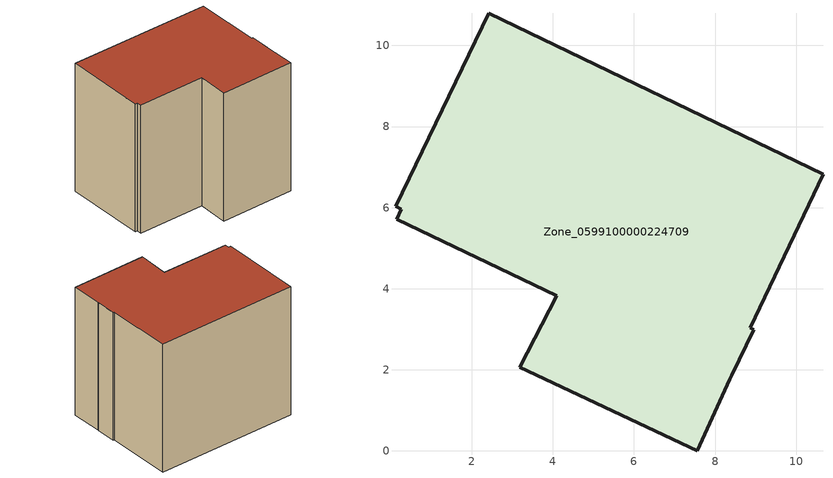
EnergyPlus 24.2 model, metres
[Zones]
Zone_0599100000224709
 floor ground (C_G): 8.95,2.99 8.41,1.86 8.36,1.77 7.56,0 3.18,2.07 4.09,3.82 0.15,5.72 0.26,5.96 0.12,6.03 2.41,10.8 10.66,6.83 8.87,3.03 z4.34
 wall outside (C_F): 3.18,2.07 7.56,0 8.36,1.77 8.41,1.86 8.95,2.99 8.87,3.03 10.66,6.83 2.41,10.8 0.12,6.03 0.26,5.96 0.15,5.72 4.09,3.82 3.18,2.07 z4.34:12.82
 roof outside (C_R): 8.41,1.86 8.95,2.99 8.87,3.03 10.66,6.83 2.41,10.8 0.12,6.03 0.26,5.96 0.15,5.72 4.09,3.82 3.18,2.07 7.56,0 8.36,1.77 z12.82
[BUILDING]
Pand.0599100000224709: North Axis=0; Terrain=City; Loads Convergence Tolerance Value=0.04; Temperature Convergence Tolerance Value=0.4; Solar Distribution=FullExterior; Maximum Number of Warmup Days=25; Minimum Number of Warmup Days=1
[Site:Location]
Rotterdam.The.Hague.AP_ZH_NLD Design_Conditions: Latitude=51.96; Longitude=4.45; Time Zone=1; Elevation=-4.5
[SITE:GROUNDTEMPERATURE:BUILDINGSURFACE]
18, 18, 18, 18, 18, 18, 18, 18, 18, 18, 18, 18
[MATERIAL] Thermal Absorptance=0.9; Solar Absorptance=0.7; Visible Absorptance=0.7
Name | Roughness | Thickness | Conductivity | Density | Specific Heat
G.TC.1992-2005 | MediumSmooth | 0.15 | 0.06 | 540 | 1210
F.TC.1992-2005 | Rough | 0.3 | 0.12 | 1920 | 840
R.TC.1992-2005 | MediumRough | 0.2 | 0.08 | 1500 | 1000
[CONSTRUCTION]
C_G: G.TC.1992-2005
C_F: F.TC.1992-2005
C_R: R.TC.1992-2005
[ZONE]
Zone_0599100000224709: Type=1; Multiplier=1; Ceiling Height=Autocalculate; Volume=Autocalculate; Floor Area=autocalculate; Part of Total Floor Area=Yes
[ZONEINFILTRATION:DESIGNFLOWRATE]
Infil_Zone_0599100000224709: Zone or ZoneList or Space or SpaceList=Zone_0599100000224709; Schedule=AlwaysOn; Design Flow Rate Calculation Method=Flow/Area; Flow Rate per Floor Area=0.0015; Constant Term Coefficient=1; Temperature Term Coefficient=0; Velocity Term Coefficient=0; Velocity Squared Term Coefficient=0
[HVACTEMPLATE:ZONE:IDEALLOADSAIRSYSTEM]
Zone_0599100000224709: Maximum Heating Supply Air Temperature=50; Minimum Cooling Supply Air Temperature=13; Maximum Heating Supply Air Humidity Ratio=0.0156; Minimum Cooling Supply Air Humidity Ratio=0.0077; Heating Limit=NoLimit; Cooling Limit=NoLimit; Dehumidification Control Type=ConstantSensibleHeatRatio; Cooling Sensible Heat Ratio=0.7; Dehumidification Setpoint=60; Humidification Control Type=None; Humidification Setpoint=30; Outdoor Air Method=None; Outdoor Air Flow Rate per Person=0.00944; Outdoor Air Flow Rate per Zone Floor Area=0; Outdoor Air Flow Rate per Zone=0; Demand Controlled Ventilation Type=None; Outdoor Air Economizer Type=NoEconomizer; Heat Recovery Type=None; Sensible Heat Recovery Effectiveness=0.7; Latent Heat Recovery Effectiveness=0.65
[ZONECONTROL:THERMOSTAT]
ThermostatControl_Zone_0599100000224709: Zone or ZoneList=Zone_0599100000224709; Control Type Schedule=DualSetpointControlType; Control 1=Thermostat_Zone_0599100000224709; Temperature Difference Between Cutout And Setpoint=0
[THERMOSTATSETPOINT:DUALSETPOINT]
Thermostat_Zone_0599100000224709: Heating Setpoint Temperature Schedule=HeatingSetpoint_Zone_0599100000224709; Cooling Setpoint Temperature Schedule=CoolingSetpoint_Zone_0599100000224709
[SCHEDULE:COMPACT]
HeatingSetpoint_Zone_0599100000224709: Through: 12/31, For: AllDays, Until: 24:00, 21
CoolingSetpoint_Zone_0599100000224709: Through: 12/31, For: AllDays, Until: 24:00, 24
DualSetpointControlType: Through: 12/31, For: AllDays, Until: 24:00, 4
AlwaysOn: Through: 12/31, For: AllDays, Until: 24:00, 1
